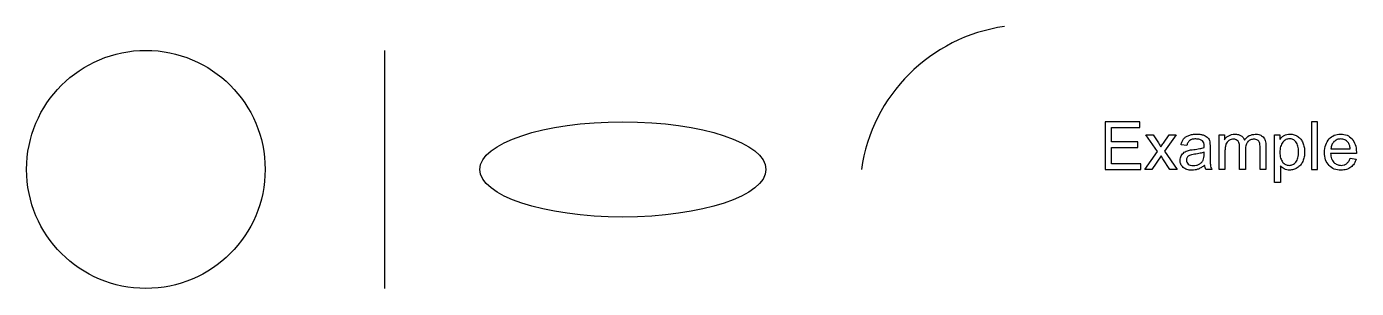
# Model space of a CAD drawing. Header units: millimetres. Extents: x -25 to 254, y -25 to 30.
import ezdxf

# ---------------------------------------------------------------- set-up
doc = ezdxf.new("R2010")
doc.units = ezdxf.units.MM
doc.layers.get('0').update_dxf_attribs({"linetype": 'CONTINUOUS'})

msp = doc.modelspace()

# ---------------------------------------------------------------- linework, layer by layer
for p, q in [((50, 25), (50, -25)), ((212.07, 3.77), (209.62, 7.24)), ((209.62, 7.24), (211.15, 7.24)), ((211.15, 7.24), (212.26, 5.55)), ((213.32, 5.53), (214.54, 7.24)), ((216.01, 7.24), (213.51, 3.83)), ((214.54, 7.24), (216.01, 7.24)), ((224.99, 0), (224.99, 7.24)), ((224.99, 7.24), (226.09, 7.24)), ((226.09, 7.24), (226.09, 6.23)), ((236.63, -2.78), (236.63, 7.24)), ((236.63, 7.24), (237.75, 7.24)), ((237.75, 7.24), (237.75, 6.3)), ((209.42, 0), (212.07, 3.77)), ((212.81, 2.86), (210.91, 0)), ((213.21, 2.25), (212.81, 2.86)), ((213.51, 3.83), (216.2, 0)), ((218.22, 5.01), (217.02, 5.18)), ((221.85, 3.19), (221.85, 3.64)), ((223.09, 4.67), (223.09, 3.04)), ((226.22, 3.76), (226.22, 0)), ((229.3, 0), (229.3, 4.71)), ((230.53, 4.21), (230.53, 0)), ((233.59, 0), (233.59, 4.56)), ((234.81, 4.97), (234.81, 0)), ((253.77, 3.31), (248.36, 3.31)), ((248.43, 4.32), (252.48, 4.32)), ((210.91, 0), (209.42, 0)), ((214.69, 0), (213.21, 2.25)), ((216.2, 0), (214.69, 0)), ((223.48, 0), (222.2, 0)), ((226.22, 0), (224.99, 0)), ((230.53, 0), (229.3, 0)), ((234.81, 0), (233.59, 0)), ((237.86, 0.75), (237.86, -2.78)), ((252.46, 2.33), (253.73, 2.18)), ((237.86, -2.78), (236.63, -2.78))]:
    msp.add_line(p, q)
for points in [[(201.11, 10), (201.11, 0), (208.57, 0), (208.57, 1.18), (202.43, 1.18), (202.43, 4.58), (207.96, 4.58), (207.96, 5.76), (202.43, 5.76), (202.43, 8.82), (208.34, 8.82), (208.34, 10)], [(244.37, 10), (244.37, 0), (245.6, 0), (245.6, 10)]]:
    msp.add_lwpolyline(points, close=True)
msp.add_circle((0, 0), 25)
msp.add_arc((185, -5), 35.36, 98.1301, 171.8699)
msp.add_ellipse((100, 0), major_axis=(-30, 0), ratio=0.333333)
for points, knots in [([(217.02, 5.18), (217.08, 5.42), (217.19, 5.86), (217.44, 6.24), (217.56, 6.42)], [0, 0, 0, 0, 0.0729513, 0.1365493, 0.1365493, 0.1365493, 0.1365493]), ([(217.56, 6.42), (217.7, 6.57), (218.01, 6.89), (218.42, 7.06), (218.64, 7.15)], [0, 0, 0, 0, 0.0621629, 0.1320213, 0.1320213, 0.1320213, 0.1320213]), ([(218.83, 6.09), (218.7, 5.95), (218.4, 5.65), (218.28, 5.24), (218.22, 5.01)], [0, 0, 0, 0, 0.0552778, 0.1253472, 0.1253472, 0.1253472, 0.1253472]), ([(218.64, 7.15), (218.9, 7.23), (219.43, 7.38), (219.99, 7.4), (220.29, 7.41)], [0, 0, 0, 0, 0.0789358, 0.1669923, 0.1669923, 0.1669923, 0.1669923]), ([(220.11, 6.39), (219.85, 6.39), (219.4, 6.38), (219, 6.18), (218.83, 6.09)], [0, 0, 0, 0, 0.0756714, 0.1329952, 0.1329952, 0.1329952, 0.1329952]), ([(221.51, 5.98), (221.32, 6.1), (220.89, 6.37), (220.39, 6.38), (220.11, 6.39)], [0, 0, 0, 0, 0.0662968, 0.1483031, 0.1483031, 0.1483031, 0.1483031]), ([(220.29, 7.41), (220.57, 7.4), (221.08, 7.39), (221.57, 7.25), (221.79, 7.19)], [0, 0, 0, 0, 0.0842492, 0.1529076, 0.1529076, 0.1529076, 0.1529076]), ([(221.86, 4.92), (221.85, 5.14), (221.84, 5.53), (221.61, 5.84), (221.51, 5.98)], [0, 0, 0, 0, 0.0645382, 0.1137963, 0.1137963, 0.1137963, 0.1137963]), ([(221.79, 7.19), (221.97, 7.12), (222.29, 6.99), (222.54, 6.75), (222.65, 6.64)], [0, 0, 0, 0, 0.056018, 0.1022606, 0.1022606, 0.1022606, 0.1022606]), ([(222.65, 6.64), (222.73, 6.52), (222.91, 6.26), (222.99, 5.96), (223.03, 5.8)], [0, 0, 0, 0, 0.04403437, 0.09254294, 0.09254294, 0.09254294, 0.09254294]), ([(223.03, 5.8), (223.05, 5.66), (223.09, 5.28), (223.09, 4.9), (223.09, 4.67)], [0, 0, 0, 0, 0.0442376, 0.1134905, 0.1134905, 0.1134905, 0.1134905]), ([(226.09, 6.23), (226.22, 6.4), (226.46, 6.74), (226.82, 6.97), (227, 7.08)], [0, 0, 0, 0, 0.0623157, 0.1256704, 0.1256704, 0.1256704, 0.1256704]), ([(227.06, 6.07), (226.92, 5.97), (226.64, 5.76), (226.49, 5.44), (226.42, 5.27)], [0, 0, 0, 0, 0.0506785, 0.103624, 0.103624, 0.103624, 0.103624]), ([(227, 7.08), (227.2, 7.18), (227.6, 7.37), (228.06, 7.4), (228.29, 7.41)], [0, 0, 0, 0, 0.0652341, 0.1340956, 0.1340956, 0.1340956, 0.1340956]), ([(228.02, 6.34), (227.85, 6.33), (227.51, 6.31), (227.21, 6.15), (227.06, 6.07)], [0, 0, 0, 0, 0.0503449, 0.1006534, 0.1006534, 0.1006534, 0.1006534]), ([(229, 5.93), (228.87, 6.05), (228.6, 6.31), (228.22, 6.33), (228.02, 6.34)], [0, 0, 0, 0, 0.0500749, 0.1096236, 0.1096236, 0.1096236, 0.1096236]), ([(228.29, 7.41), (228.54, 7.4), (229, 7.38), (229.42, 7.17), (229.61, 7.07)], [0, 0, 0, 0, 0.0737186, 0.1375918, 0.1375918, 0.1375918, 0.1375918]), ([(229.3, 4.71), (229.29, 4.95), (229.28, 5.38), (229.08, 5.77), (229, 5.93)], [0, 0, 0, 0, 0.0720154, 0.1279083, 0.1279083, 0.1279083, 0.1279083]), ([(229.61, 7.07), (229.77, 6.95), (230.09, 6.7), (230.25, 6.33), (230.33, 6.14)], [0, 0, 0, 0, 0.0594497, 0.1200693, 0.1200693, 0.1200693, 0.1200693]), ([(230.33, 6.14), (230.63, 6.51), (231.22, 7.23), (232.13, 7.35), (232.57, 7.41)], [0, 0, 0, 0, 0.1372506, 0.266047, 0.266047, 0.266047, 0.266047]), ([(231.03, 5.84), (230.88, 5.62), (230.55, 5.14), (230.53, 4.54), (230.53, 4.21)], [0, 0, 0, 0, 0.0761574, 0.1735845, 0.1735845, 0.1735845, 0.1735845]), ([(232.3, 6.34), (232.06, 6.32), (231.58, 6.29), (231.21, 5.98), (231.03, 5.84)], [0, 0, 0, 0, 0.071063, 0.1395966, 0.1395966, 0.1395966, 0.1395966]), ([(233.04, 6.15), (232.92, 6.2), (232.69, 6.32), (232.43, 6.34), (232.3, 6.34)], [0, 0, 0, 0, 0.03719361, 0.07706492, 0.07706492, 0.07706492, 0.07706492]), ([(232.57, 7.41), (232.9, 7.39), (233.52, 7.36), (234, 6.98), (234.23, 6.81)], [0, 0, 0, 0, 0.0964881, 0.17994, 0.17994, 0.17994, 0.17994]), ([(233.47, 5.62), (233.42, 5.73), (233.32, 5.94), (233.13, 6.08), (233.04, 6.15)], [0, 0, 0, 0, 0.03372676, 0.06878782, 0.06878782, 0.06878782, 0.06878782]), ([(233.59, 4.56), (233.59, 4.78), (233.59, 5.13), (233.5, 5.48), (233.47, 5.62)], [0, 0, 0, 0, 0.063423, 0.1070693, 0.1070693, 0.1070693, 0.1070693]), ([(234.23, 6.81), (234.4, 6.57), (234.78, 6.02), (234.8, 5.35), (234.81, 4.97)], [0, 0, 0, 0, 0.0873892, 0.1963894, 0.1963894, 0.1963894, 0.1963894]), ([(238.35, 5.71), (238.17, 5.42), (237.78, 4.77), (237.75, 4), (237.74, 3.58)], [0, 0, 0, 0, 0.1007073, 0.2248376, 0.2248376, 0.2248376, 0.2248376]), ([(237.75, 6.3), (237.88, 6.47), (238.13, 6.8), (238.48, 7.02), (238.64, 7.13)], [0, 0, 0, 0, 0.0641213, 0.1226352, 0.1226352, 0.1226352, 0.1226352]), ([(239.73, 6.45), (239.48, 6.41), (238.93, 6.33), (238.55, 5.93), (238.35, 5.71)], [0, 0, 0, 0, 0.0761648, 0.1612237, 0.1612237, 0.1612237, 0.1612237]), ([(238.64, 7.13), (238.82, 7.21), (239.21, 7.38), (239.63, 7.4), (239.85, 7.41)], [0, 0, 0, 0, 0.05885, 0.1248671, 0.1248671, 0.1248671, 0.1248671]), ([(241.09, 5.76), (240.9, 5.96), (240.53, 6.35), (239.99, 6.41), (239.73, 6.45)], [0, 0, 0, 0, 0.0810936, 0.156667, 0.156667, 0.156667, 0.156667]), ([(239.85, 7.41), (240.15, 7.39), (240.73, 7.35), (241.24, 7.07), (241.49, 6.93)], [0, 0, 0, 0, 0.0881246, 0.1725, 0.1725, 0.1725, 0.1725]), ([(241.66, 3.68), (241.65, 4.1), (241.64, 4.84), (241.26, 5.48), (241.09, 5.76)], [0, 0, 0, 0, 0.1219121, 0.2181965, 0.2181965, 0.2181965, 0.2181965]), ([(241.49, 6.93), (241.71, 6.75), (242.17, 6.38), (242.43, 5.85), (242.56, 5.58)], [0, 0, 0, 0, 0.0847754, 0.1740283, 0.1740283, 0.1740283, 0.1740283]), ([(242.56, 5.58), (242.66, 5.28), (242.88, 4.67), (242.91, 4.01), (242.92, 3.68)], [0, 0, 0, 0, 0.0950969, 0.195012, 0.195012, 0.195012, 0.195012]), ([(247.09, 3.56), (247.12, 4.12), (247.17, 5.16), (247.76, 6.01), (248.04, 6.4)], [0, 0, 0, 0, 0.1640434, 0.3044959, 0.3044959, 0.3044959, 0.3044959]), ([(248.04, 6.4), (248.38, 6.69), (249.08, 7.3), (250, 7.37), (250.48, 7.41)], [0, 0, 0, 0, 0.1319936, 0.2703988, 0.2703988, 0.2703988, 0.2703988]), ([(249.07, 5.83), (248.9, 5.62), (248.54, 5.18), (248.47, 4.61), (248.43, 4.32)], [0, 0, 0, 0, 0.0798866, 0.167247, 0.167247, 0.167247, 0.167247]), ([(250.49, 6.4), (250.22, 6.38), (249.69, 6.33), (249.27, 6), (249.07, 5.83)], [0, 0, 0, 0, 0.0791242, 0.156243, 0.156243, 0.156243, 0.156243]), ([(250.48, 7.41), (250.94, 7.37), (251.84, 7.3), (252.52, 6.71), (252.85, 6.42)], [0, 0, 0, 0, 0.134288, 0.2631666, 0.2631666, 0.2631666, 0.2631666]), ([(252.01, 5.69), (251.8, 5.9), (251.38, 6.31), (250.79, 6.37), (250.49, 6.4)], [0, 0, 0, 0, 0.0858386, 0.1724288, 0.1724288, 0.1724288, 0.1724288]), ([(252.48, 4.32), (252.45, 4.59), (252.39, 5.08), (252.13, 5.5), (252.01, 5.69)], [0, 0, 0, 0, 0.0815038, 0.1463565, 0.1463565, 0.1463565, 0.1463565]), ([(252.85, 6.42), (253.12, 6.04), (253.7, 5.2), (253.75, 4.18), (253.77, 3.64)], [0, 0, 0, 0, 0.1376172, 0.2985493, 0.2985493, 0.2985493, 0.2985493]), ([(212.26, 5.55), (212.36, 5.4), (212.53, 5.13), (212.7, 4.86), (212.77, 4.73)], [0, 0, 0, 0, 0.05274846, 0.09559409, 0.09559409, 0.09559409, 0.09559409]), ([(212.77, 4.73), (212.86, 4.88), (213.05, 5.14), (213.23, 5.41), (213.32, 5.53)], [0, 0, 0, 0, 0.05131911, 0.09707322, 0.09707322, 0.09707322, 0.09707322]), ([(216.81, 1.91), (216.82, 2.08), (216.84, 2.42), (216.98, 2.73), (217.05, 2.88)], [0, 0, 0, 0, 0.0512625, 0.1009967, 0.1009967, 0.1009967, 0.1009967]), ([(217.05, 2.88), (217.14, 3.02), (217.31, 3.29), (217.56, 3.49), (217.68, 3.59)], [0, 0, 0, 0, 0.04852002, 0.09559617, 0.09559617, 0.09559617, 0.09559617]), ([(217.68, 3.59), (217.82, 3.67), (218.1, 3.84), (218.41, 3.94), (218.57, 3.99)], [0, 0, 0, 0, 0.0477944, 0.09739644, 0.09739644, 0.09739644, 0.09739644]), ([(218.77, 2.93), (218.67, 2.88), (218.48, 2.78), (218.35, 2.61), (218.29, 2.53)], [0, 0, 0, 0, 0.03247785, 0.0634571, 0.0634571, 0.0634571, 0.0634571]), ([(218.57, 3.99), (218.72, 4.02), (219.08, 4.1), (219.45, 4.15), (219.66, 4.17)], [0, 0, 0, 0, 0.046321, 0.1107373, 0.1107373, 0.1107373, 0.1107373]), ([(219.84, 3.17), (219.63, 3.14), (219.26, 3.09), (218.91, 2.97), (218.77, 2.93)], [0, 0, 0, 0, 0.0656637, 0.11006, 0.11006, 0.11006, 0.11006]), ([(219.66, 4.17), (220.09, 4.23), (220.83, 4.32), (221.55, 4.52), (221.85, 4.6)], [0, 0, 0, 0, 0.1305484, 0.2232785, 0.2232785, 0.2232785, 0.2232785]), ([(221.85, 3.64), (221.57, 3.54), (220.92, 3.33), (220.24, 3.23), (219.84, 3.17)], [0, 0, 0, 0, 0.0872891, 0.2061699, 0.2061699, 0.2061699, 0.2061699]), ([(221.65, 1.96), (221.71, 2.13), (221.84, 2.53), (221.85, 2.95), (221.85, 3.19)], [0, 0, 0, 0, 0.0535951, 0.1250488, 0.1250488, 0.1250488, 0.1250488]), ([(221.85, 4.6), (221.85, 4.67), (221.85, 4.77), (221.85, 4.88), (221.86, 4.92)], [0, 0, 0, 0, 0.02064069, 0.03206764, 0.03206764, 0.03206764, 0.03206764]), ([(223.09, 3.04), (223.09, 2.57), (223.08, 1.85), (223.15, 1.13), (223.17, 0.87)], [0, 0, 0, 0, 0.1397648, 0.2168144, 0.2168144, 0.2168144, 0.2168144]), ([(226.42, 5.27), (226.36, 5.06), (226.23, 4.57), (226.22, 4.05), (226.22, 3.76)], [0, 0, 0, 0, 0.0658141, 0.1532665, 0.1532665, 0.1532665, 0.1532665]), ([(237.74, 3.58), (237.75, 3.16), (237.77, 2.42), (238.14, 1.79), (238.31, 1.51)], [0, 0, 0, 0, 0.1224104, 0.217512, 0.217512, 0.217512, 0.217512]), ([(241.08, 1.54), (241.25, 1.83), (241.64, 2.48), (241.66, 3.25), (241.66, 3.68)], [0, 0, 0, 0, 0.0984959, 0.2256139, 0.2256139, 0.2256139, 0.2256139]), ([(242.92, 3.68), (242.91, 3.32), (242.88, 2.63), (242.64, 1.99), (242.52, 1.67)], [0, 0, 0, 0, 0.1061146, 0.2052978, 0.2052978, 0.2052978, 0.2052978]), ([(248.03, 0.82), (247.75, 1.19), (247.17, 2.01), (247.12, 3.02), (247.09, 3.56)], [0, 0, 0, 0, 0.1367557, 0.295447, 0.295447, 0.295447, 0.295447]), ([(248.36, 3.31), (248.4, 2.94), (248.46, 2.27), (248.86, 1.73), (249.04, 1.48)], [0, 0, 0, 0, 0.1073249, 0.1980193, 0.1980193, 0.1980193, 0.1980193]), ([(253.77, 3.64), (253.77, 3.59), (253.77, 3.48), (253.77, 3.37), (253.77, 3.31)], [0, 0, 0, 0, 0.01364362, 0.03275006, 0.03275006, 0.03275006, 0.03275006]), ([(217.45, 0.42), (217.26, 0.63), (216.88, 1.05), (216.83, 1.62), (216.81, 1.91)], [0, 0, 0, 0, 0.0820034, 0.1661669, 0.1661669, 0.1661669, 0.1661669]), ([(219.28, -0.16), (218.92, -0.15), (218.25, -0.12), (217.7, 0.25), (217.45, 0.42)], [0, 0, 0, 0, 0.1065616, 0.195931, 0.195931, 0.195931, 0.195931]), ([(218.29, 2.53), (218.24, 2.44), (218.14, 2.26), (218.12, 2.05), (218.12, 1.94)], [0, 0, 0, 0, 0.03052063, 0.06142666, 0.06142666, 0.06142666, 0.06142666]), ([(218.12, 1.94), (218.13, 1.79), (218.16, 1.47), (218.38, 1.24), (218.49, 1.13)], [0, 0, 0, 0, 0.04596966, 0.09216727, 0.09216727, 0.09216727, 0.09216727]), ([(218.49, 1.13), (218.64, 1.03), (218.97, 0.82), (219.36, 0.81), (219.58, 0.8)], [0, 0, 0, 0, 0.0519573, 0.1154983, 0.1154983, 0.1154983, 0.1154983]), ([(220.64, 0.08), (220.42, 0.01), (219.98, -0.14), (219.52, -0.15), (219.28, -0.16)], [0, 0, 0, 0, 0.067806, 0.1380634, 0.1380634, 0.1380634, 0.1380634]), ([(219.58, 0.8), (219.8, 0.81), (220.25, 0.83), (220.64, 1.02), (220.84, 1.11)], [0, 0, 0, 0, 0.0674668, 0.1310552, 0.1310552, 0.1310552, 0.1310552]), ([(221.95, 0.89), (221.73, 0.72), (221.33, 0.39), (220.86, 0.17), (220.64, 0.08)], [0, 0, 0, 0, 0.0832218, 0.1552918, 0.1552918, 0.1552918, 0.1552918]), ([(220.84, 1.11), (221.01, 1.22), (221.35, 1.44), (221.55, 1.79), (221.65, 1.96)], [0, 0, 0, 0, 0.0603889, 0.1189267, 0.1189267, 0.1189267, 0.1189267]), ([(222.2, 0), (222.14, 0.14), (222.02, 0.42), (221.97, 0.73), (221.95, 0.89)], [0, 0, 0, 0, 0.0443098, 0.09304289, 0.09304289, 0.09304289, 0.09304289]), ([(223.17, 0.87), (223.2, 0.72), (223.27, 0.42), (223.41, 0.14), (223.48, 0)], [0, 0, 0, 0, 0.04593376, 0.09267718, 0.09267718, 0.09267718, 0.09267718]), ([(238.66, 0.1), (238.51, 0.19), (238.2, 0.36), (237.97, 0.62), (237.86, 0.75)], [0, 0, 0, 0, 0.0532334, 0.1040607, 0.1040607, 0.1040607, 0.1040607]), ([(238.31, 1.51), (238.5, 1.32), (238.88, 0.94), (239.42, 0.88), (239.68, 0.85)], [0, 0, 0, 0, 0.0801909, 0.1565643, 0.1565643, 0.1565643, 0.1565643]), ([(239.76, -0.16), (239.56, -0.15), (239.18, -0.14), (238.83, 0.02), (238.66, 0.1)], [0, 0, 0, 0, 0.0585961, 0.114043, 0.114043, 0.114043, 0.114043]), ([(239.68, 0.85), (239.95, 0.88), (240.49, 0.94), (240.88, 1.34), (241.08, 1.54)], [0, 0, 0, 0, 0.0779189, 0.1604946, 0.1604946, 0.1604946, 0.1604946]), ([(241.36, 0.31), (241.11, 0.17), (240.61, -0.1), (240.04, -0.14), (239.76, -0.16)], [0, 0, 0, 0, 0.0857385, 0.1685319, 0.1685319, 0.1685319, 0.1685319]), ([(242.52, 1.67), (242.38, 1.4), (242.09, 0.85), (241.6, 0.49), (241.36, 0.31)], [0, 0, 0, 0, 0.0926054, 0.181113, 0.181113, 0.181113, 0.181113]), ([(250.55, -0.16), (250.05, -0.13), (249.11, -0.07), (248.37, 0.53), (248.03, 0.82)], [0, 0, 0, 0, 0.1445658, 0.2764541, 0.2764541, 0.2764541, 0.2764541]), ([(249.04, 1.48), (249.25, 1.3), (249.69, 0.92), (250.26, 0.87), (250.55, 0.85)], [0, 0, 0, 0, 0.0831667, 0.1678841, 0.1678841, 0.1678841, 0.1678841]), ([(250.55, 0.85), (250.77, 0.86), (251.18, 0.88), (251.53, 1.1), (251.71, 1.2)], [0, 0, 0, 0, 0.0632104, 0.1222394, 0.1222394, 0.1222394, 0.1222394]), ([(252.62, 0.45), (252.32, 0.27), (251.68, -0.11), (250.94, -0.14), (250.55, -0.16)], [0, 0, 0, 0, 0.1032619, 0.2192207, 0.2192207, 0.2192207, 0.2192207]), ([(251.71, 1.2), (251.86, 1.35), (252.2, 1.66), (252.37, 2.1), (252.46, 2.33)], [0, 0, 0, 0, 0.0628662, 0.137684, 0.137684, 0.137684, 0.137684]), ([(253.73, 2.18), (253.61, 1.83), (253.39, 1.16), (252.87, 0.68), (252.62, 0.45)], [0, 0, 0, 0, 0.1076167, 0.2082581, 0.2082581, 0.2082581, 0.2082581])]:
    msp.add_open_spline(points, degree=3, knots=knots)

doc.saveas('drawing.dxf')
